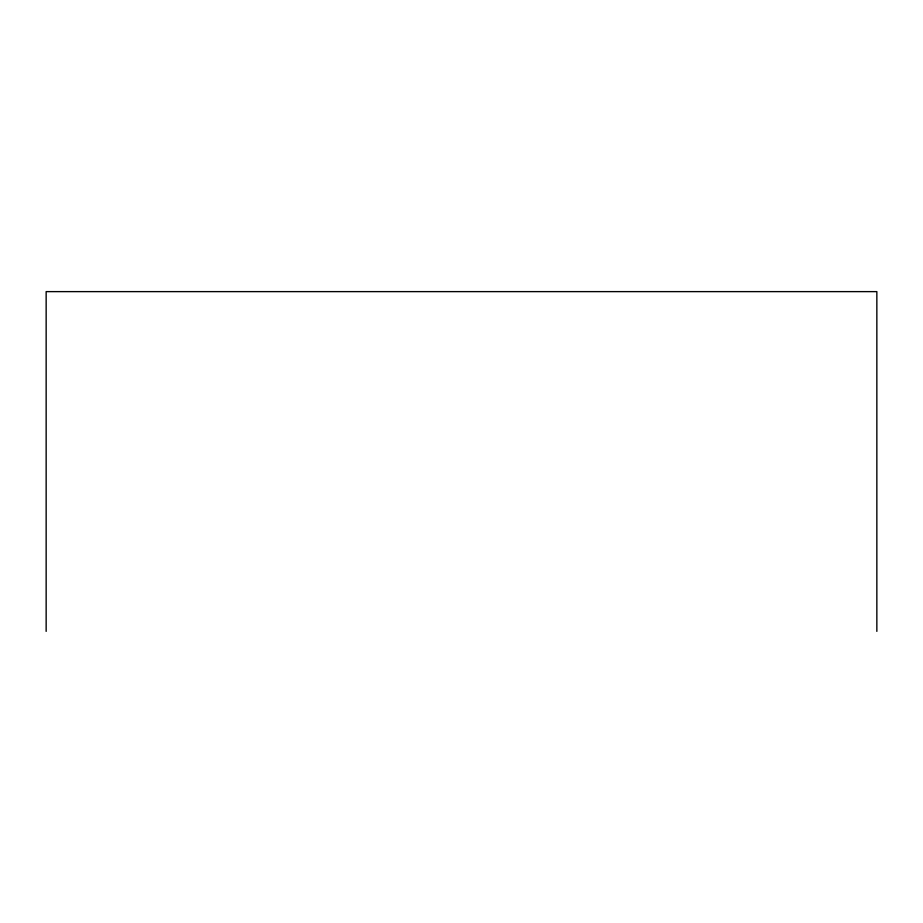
<?xml version="1.0" encoding="UTF-8"?>
<svg xmlns="http://www.w3.org/2000/svg" width="923" height="923" viewBox="0 0 923 923"><rect width="100%" height="100%" fill="white"/><g stroke="black" fill="none" stroke-linecap="round" stroke-linejoin="round"><path stroke-width="1.38" d="M876.85 631.378L876.85 291.622L46.15 291.622L46.15 631.378"/></g></svg>
